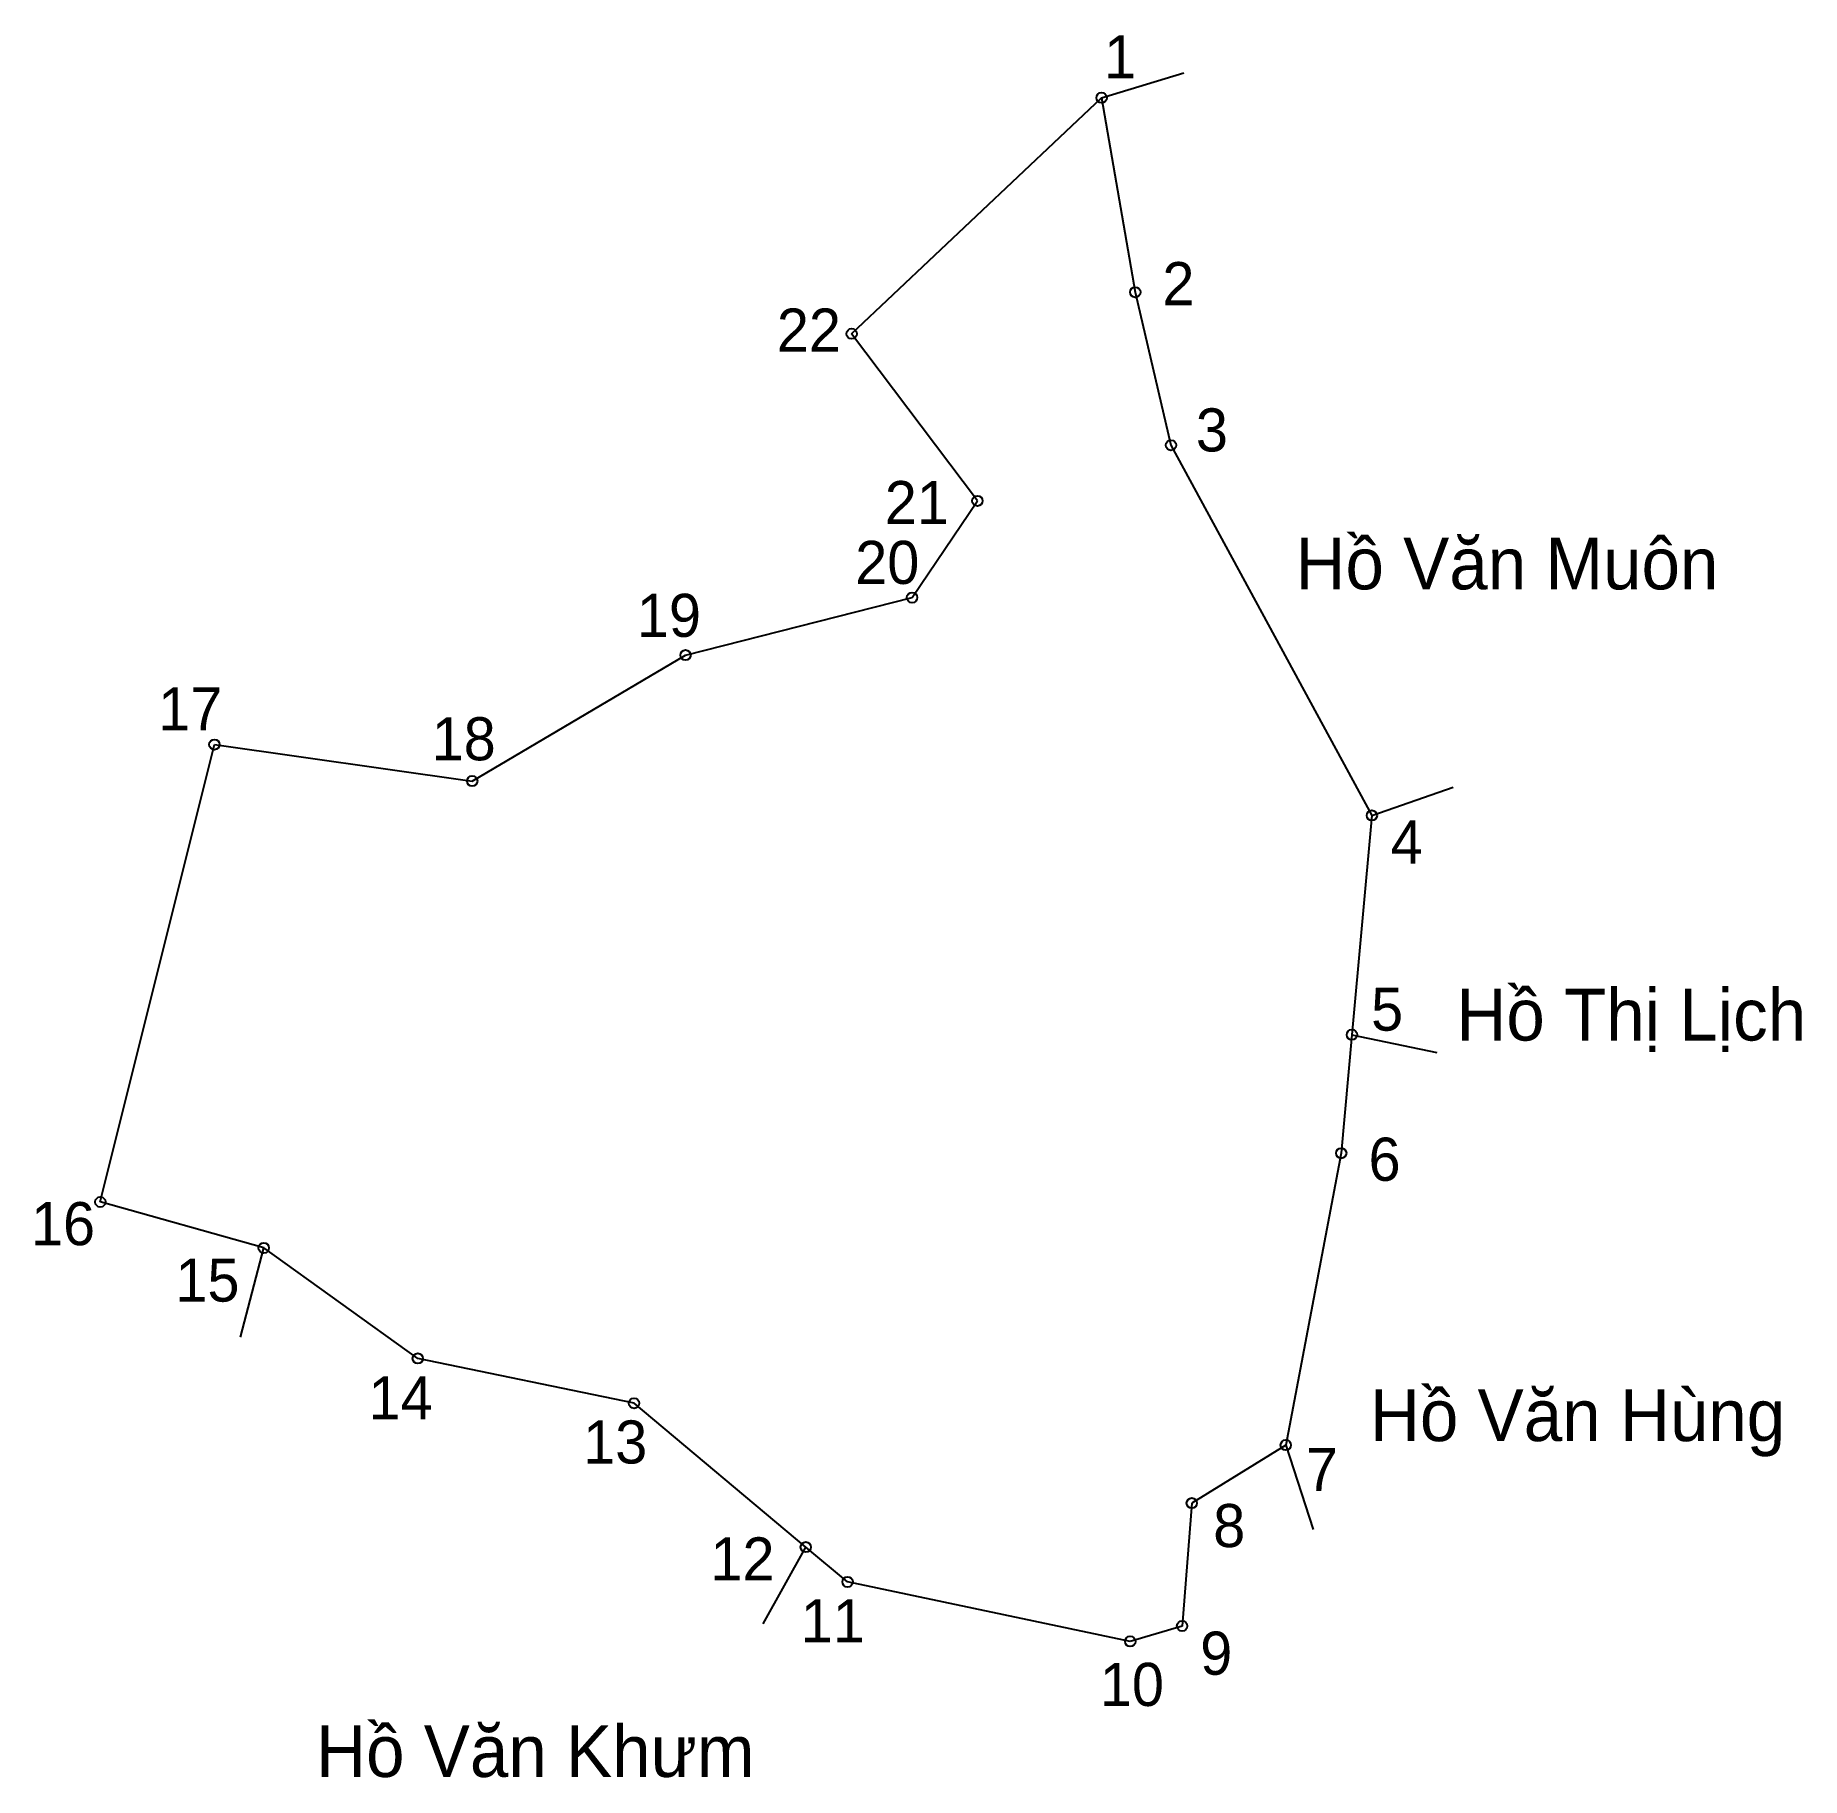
# Model space of a CAD drawing. Extents: x 546480 to 546688, y 1826127 to 1826332.
import ezdxf

# ---------------------------------------------------------------- set-up
doc = ezdxf.new("R2010")
doc.units = 0
for name, color, linetype in [('CanhThua', 7, 'Continuous'), ('MocDinhThua', 7, 'Continuous'), ('RauThua', 7, 'Continuous'), ('SoHieuDinhThua', 7, 'Continuous'), ('TenChuLanCan', 7, 'Continuous')]:
    doc.layers.add(name, color=color, linetype=linetype)

msp = doc.modelspace()

# ---------------------------------------------------------------- linework, layer by layer
at = {"layer": 'CanhThua'}
for p, q in [((546576.25, 1826297), (546605.7, 1826324.81)), ((546605.7, 1826324.81), (546609.66, 1826301.89)), ((546609.66, 1826301.89), (546613.87, 1826283.86)), ((546591.06, 1826277.3), (546576.25, 1826297)), ((546613.87, 1826283.86), (546637.53, 1826240.22)), ((546583.37, 1826265.9), (546591.06, 1826277.3)), ((546556.68, 1826259.12), (546583.37, 1826265.9)), ((546531.55, 1826244.28), (546556.68, 1826259.12)), ((546487.74, 1826194.67), (546501.18, 1826248.58)), ((546501.18, 1826248.58), (546531.55, 1826244.28)), ((546637.53, 1826240.22), (546635.19, 1826214.38)), ((546635.19, 1826214.38), (546633.92, 1826200.42)), ((546633.92, 1826200.42), (546627.39, 1826166.03)), ((546506.99, 1826189.25), (546487.74, 1826194.67)), ((546525.14, 1826176.23), (546506.99, 1826189.25)), ((546550.61, 1826170.96), (546525.14, 1826176.23)), ((546570.85, 1826154), (546550.61, 1826170.96)), ((546627.39, 1826166.03), (546616.32, 1826159.18)), ((546616.32, 1826159.18), (546615.18, 1826144.7)), ((546575.77, 1826149.89), (546570.85, 1826154)), ((546609.07, 1826142.89), (546575.77, 1826149.89)), ((546615.18, 1826144.7), (546609.07, 1826142.89))]:
    msp.add_line(p, q, dxfattribs=at)
at = {"layer": 'MocDinhThua'}
for centre in [(546605.7, 1826324.81), (546609.66, 1826301.89), (546576.25, 1826297), (546613.87, 1826283.86), (546591.06, 1826277.3), (546583.37, 1826265.9), (546556.68, 1826259.12), (546501.18, 1826248.58), (546531.55, 1826244.28), (546637.53, 1826240.22), (546635.19, 1826214.38), (546633.92, 1826200.42), (546487.74, 1826194.67), (546506.99, 1826189.25), (546525.14, 1826176.23), (546550.61, 1826170.96), (546627.39, 1826166.03), (546616.32, 1826159.18), (546570.85, 1826154), (546575.77, 1826149.89), (546609.07, 1826142.89), (546615.18, 1826144.7)]:
    msp.add_circle(centre, 0.609, dxfattribs=at)
at = {"layer": 'RauThua'}
for p, q in [((546605.7, 1826324.81), (546615.37, 1826327.74)), ((546637.53, 1826240.22), (546647.1, 1826243.55)), ((546635.19, 1826214.38), (546645.19, 1826212.28)), ((546504.24, 1826178.73), (546506.99, 1826189.25)), ((546627.39, 1826166.03), (546630.61, 1826156.08)), ((546565.84, 1826144.95), (546570.85, 1826154))]:
    msp.add_line(p, q, dxfattribs=at)

# ---------------------------------------------------------------- texts
at = {"layer": 'SoHieuDinhThua'}
for s, height, p in [('1', 5.08, (546605.98, 1826327.09)), ('2', 5.08, (546612.85, 1826300.36)), ('22', 5.077, (546567.44, 1826294.89)), ('3', 5.08, (546616.8, 1826283.12)), ('21', 5.077, (546580.15, 1826274.56)), ('20', 5.077, (546576.67, 1826267.51)), ('19', 5.077, (546550.95, 1826261.27)), ('17', 5.077, (546494.56, 1826250.25)), ('18', 5.077, (546526.77, 1826246.72)), ('4', 5.08, (546639.73, 1826234.56)), ('5', 5.08, (546637.44, 1826214.86)), ('6', 5.08, (546637.14, 1826197.17)), ('16', 5.077, (546479.57, 1826189.58)), ('15', 5.077, (546496.58, 1826182.93)), ('14', 5.077, (546519.33, 1826169.04)), ('13', 5.077, (546544.62, 1826163.85)), ('7', 5.08, (546629.76, 1826160.61)), ('8', 5.08, (546618.84, 1826154)), ('12', 5.077, (546559.61, 1826150.07)), ('11', 5.077, (546570.25, 1826142.78)), ('9', 5.08, (546617.31, 1826138.96)), ('10', 5.077, (546605.49, 1826135.28))]:
    msp.add_text(s, height=height, dxfattribs=at).set_placement(p)
at = {"layer": 'TenChuLanCan'}
for s, p in [('Hồ Văn Muôn', (546628.54, 1826266.87)), ('Hồ Thị Lịch', (546647.49, 1826213.7)), ('Hồ Văn Hùng', (546637.31, 1826166.49)), ('Hồ Văn Khưm', (546513.16, 1826126.91))]:
    msp.add_text(s, height=6.0928, dxfattribs=at).set_placement(p)

doc.saveas('drawing.dxf')
